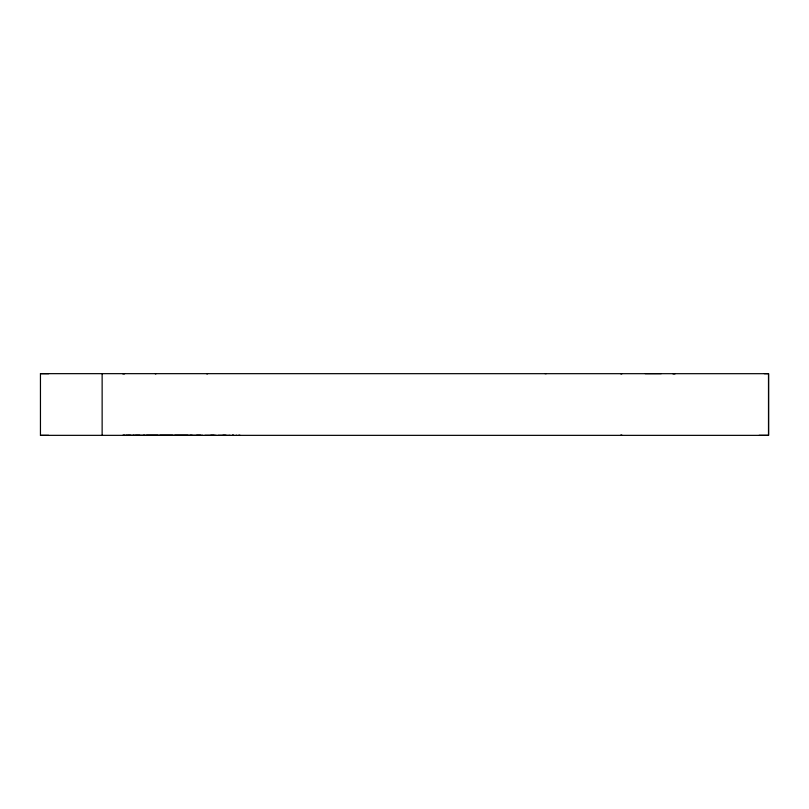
<?xml version="1.0" encoding="UTF-8"?>
<svg xmlns="http://www.w3.org/2000/svg" width="809" height="809" viewBox="0 0 809 809"><rect width="100%" height="100%" fill="white"/><g stroke="black" fill="none" stroke-linecap="round" stroke-linejoin="round"><path stroke-width="1.21" d="M239.434 435.313L238.513 435.313M126.74 435.313L122.665 435.313M239.595 435.323L240.081 435.313M40.45 373.657L768.55 373.687L768.55 435.363L40.45 435.343L40.45 373.657L48.712 373.687M207.61 373.637L206.669 373.637L207.63 373.637M764.343 373.647L768.55 373.647L768.55 435.323L759.155 435.323M545.013 373.647L546.328 373.647M645.188 373.637L661.287 373.627M127.549 435.313L134.163 435.313M135.457 435.313L144.801 435.313M146.48 435.313L157.927 435.313M159.889 435.313L172.661 435.313M174.764 435.313L187.981 435.313M190.085 435.313L202.857 435.313M204.819 435.313L216.266 435.313M217.955 435.313L227.299 435.313M228.593 435.313L230.191 435.313M233.488 435.313L232.223 435.313L233.892 435.313M236.016 435.313L236.815 435.313M48.712 435.373L40.45 435.363M126.346 435.313L130.532 435.313M133.192 435.313L139.866 435.323M143.335 435.313L192.239 435.313M196.567 435.313L200.622 435.313M210.734 435.313L214.203 435.313M222.89 435.313L225.559 435.313M123.312 435.313L124.667 435.313M102.136 373.687L102.136 435.373M124.667 373.637L122.665 373.637L124.667 373.637M156.076 373.637L155.186 373.637L156.076 373.637M621.99 373.647L620.685 373.647L621.99 373.647M675.151 373.637L672.835 373.637L675.151 373.637M621.99 435.333L620.685 435.333L621.99 435.333"/></g></svg>
